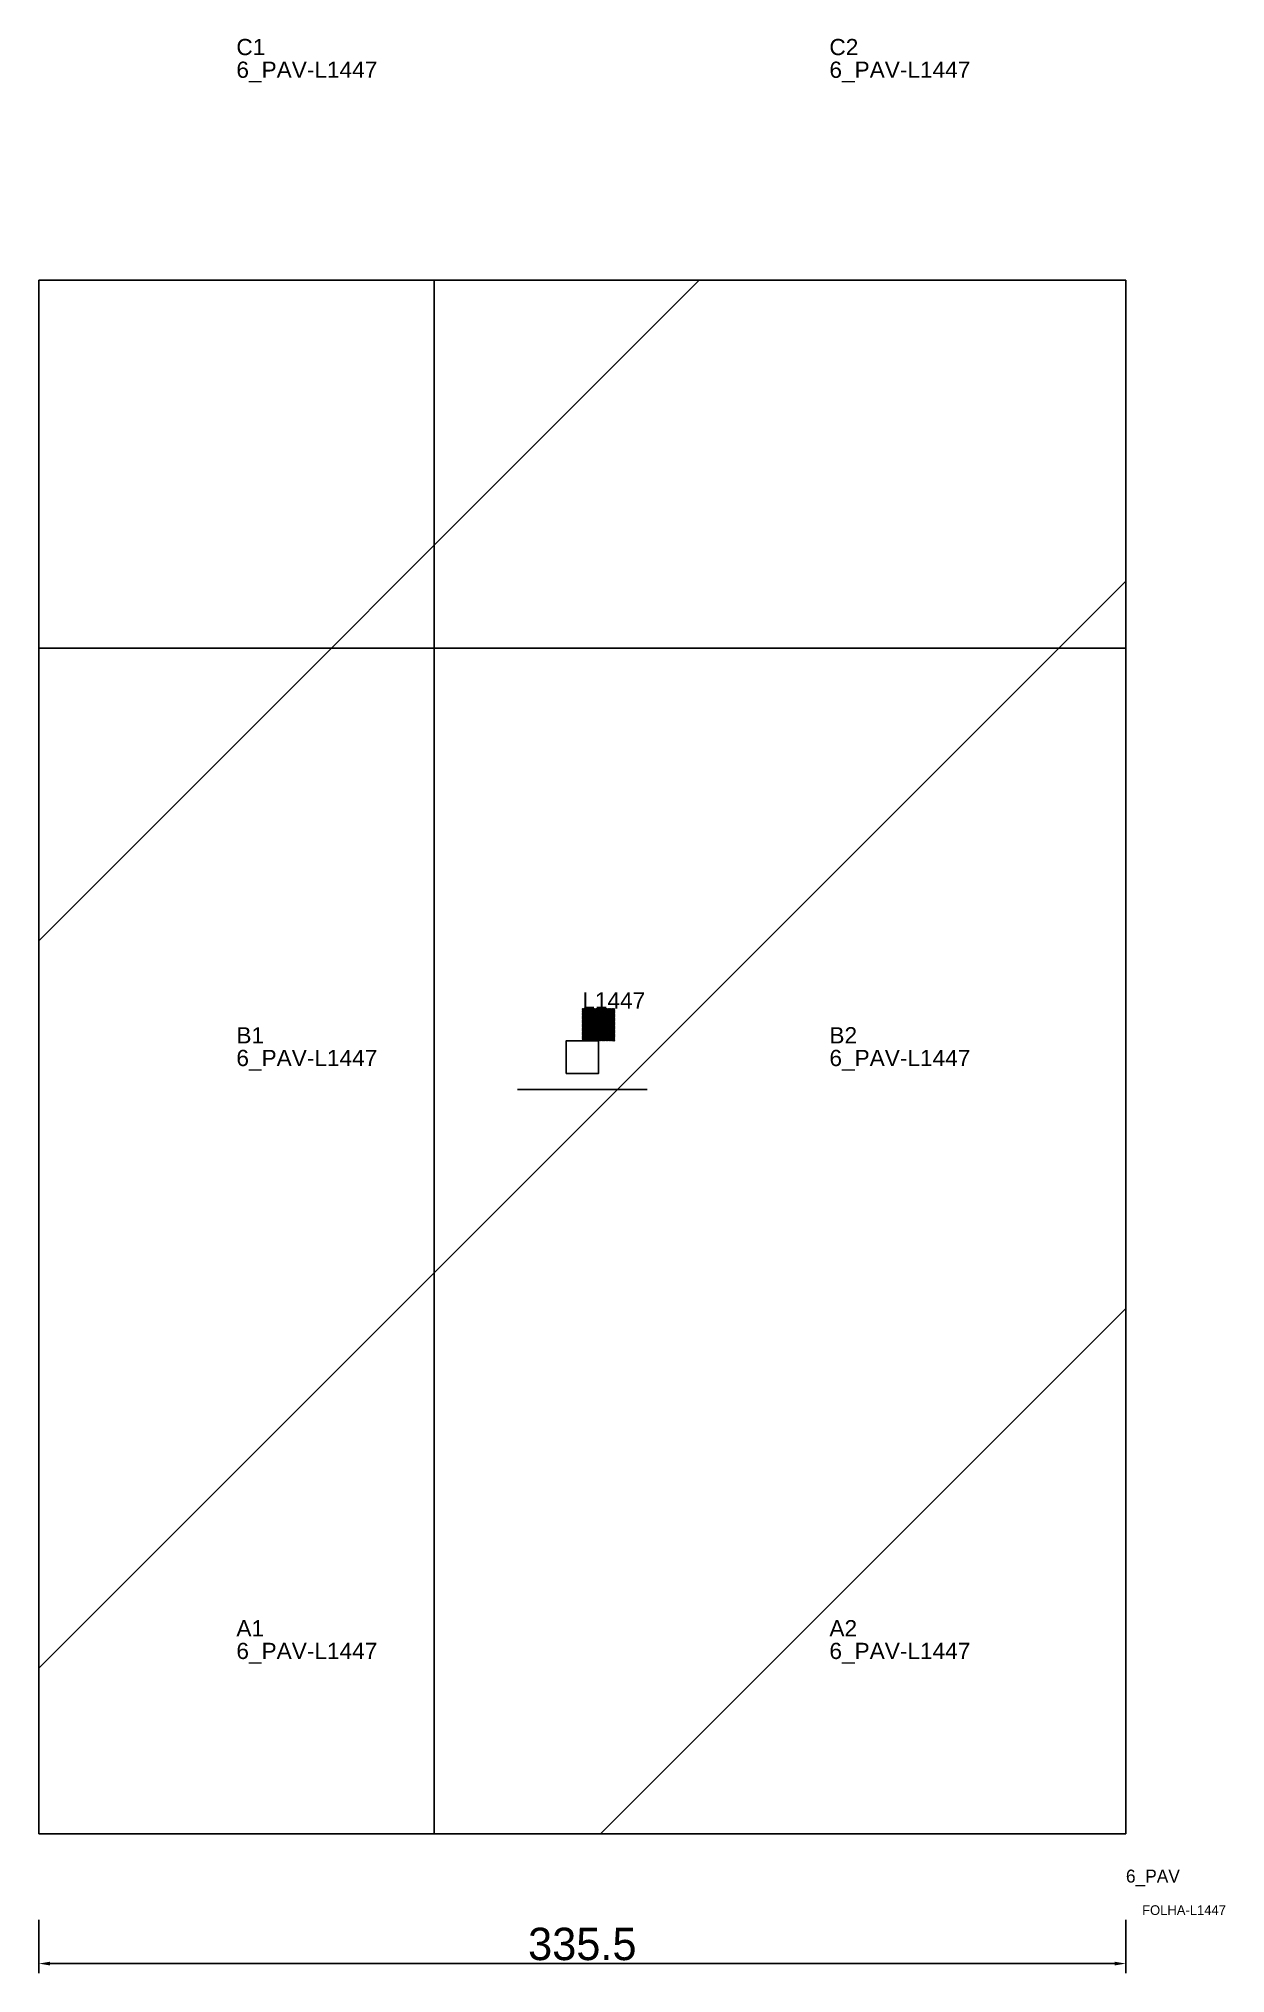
# Model space of a CAD drawing. Header units: metres. Extents: x 222 to 588, y -321 to 276.
import ezdxf

# ---------------------------------------------------------------- set-up
doc = ezdxf.new("R2010")
doc.units = ezdxf.units.M
for name, color, linetype in [('3', 3, 'CONTINUOUS'), ('AUX00', 7, 'CONTINUOUS'), ('COTA', 241, 'CONTINUOUS'), ('FOLHA', 255, 'CONTINUOUS'), ('Hachura', 251, 'CONTINUOUS'), ('NOMENCLATURA', 7, 'CONTINUOUS'), ('Nível', 160, 'CONTINUOUS'), ('Painéis', 200, 'CONTINUOUS'), ('Pilares', 5, 'CONTINUOUS'), ('REAPROVEITAMENTO', 251, 'CONTINUOUS'), ('SARR_2.2x7', 40, 'CONTINUOUS')]:
    doc.layers.add(name, color=color, linetype=linetype)
doc.styles.add('ARIAL', font='Arial.ttf')
doc.styles.add('STR_STANDARD', font='arial.ttf')
doc.dimstyles.new('EZ DXF', dxfattribs={"dimtxt": 10, "dimasz": 3.5, "dimexe": 3, "dimexo": 1.5, "dimgap": 1, "dimtad": 1, "dimdec": 1, "dimdsep": 46, "dimcen": 2.5, "dimazin": 3, "dimtfac": 1, "dimtmove": 0, "dimatfit": 3})

msp = doc.modelspace()

# ---------------------------------------------------------------- hatches: boundary and pattern name
at = {"layer": 'Hachura'}
h = msp.add_hatch(dxfattribs=at)
h.set_pattern_fill('ANSI31', scale=50)
h.paths.add_polyline_path([(557.7, -278), (222.2, -278), (222.2, 73), (222.2, 172), (222.2, 201.5), (557.7, 201.5)])
h = msp.add_hatch(dxfattribs=at)
h.set_pattern_fill('ANSI31', scale=50)
h.paths.add_polyline_path([(557.7, -278), (222.2, -278), (222.2, 73), (222.2, 172), (222.2, 201.5), (557.7, 201.5)])
at = {"layer": 'Reaproveitamento'}
h = msp.add_hatch(dxfattribs=at)
h.set_pattern_fill('SOLID')
h.paths.add_polyline_path([(389.95, -33.25), (399.95, -33.25), (399.95, -23.25), (389.95, -23.25)])
h = msp.add_hatch(dxfattribs=at)
h.set_pattern_fill('SOLID')
h.paths.add_polyline_path([(389.95, -33.25), (399.95, -33.25), (399.95, -23.25), (389.95, -23.25)])

# ---------------------------------------------------------------- linework, layer by layer
at = {"layer": '3'}
for points in [[(344.2, -278), (344.2, 201.5)], [(344.2, -278), (344.2, 201.5)], [(222.2, 88), (557.7, 88)], [(222.2, 88), (557.7, 88)]]:
    msp.add_lwpolyline(points, close=True, dxfattribs=at)
at = {"layer": 'Painéis', "color": 200}
for p, q in [((222.2, 172), (222.2, 201.5)), ((222.2, 201.5), (557.7, 201.5)), ((222.2, 172), (222.2, 201.5)), ((222.2, 201.5), (557.7, 201.5)), ((557.7, 201.5), (557.7, -278)), ((557.7, 201.5), (557.7, -278)), ((222.2, 73), (222.2, 172)), ((222.2, 73), (222.2, 172)), ((222.2, -278), (222.2, 73)), ((222.2, -278), (222.2, 73)), ((557.7, -278), (222.2, -278)), ((557.7, -278), (222.2, -278))]:
    msp.add_line(p, q, dxfattribs=at)
at = {"layer": 'Pilares'}
msp.add_lwpolyline([(384.95, -43.25), (394.95, -43.25), (394.95, -33.25), (384.95, -33.25)], close=True, dxfattribs=at)
msp.add_lwpolyline([(384.95, -43.25), (394.95, -43.25), (394.95, -33.25), (384.95, -33.25)], close=True, dxfattribs=at)
at = {"layer": 'SARR_2.2x7'}
msp.add_line((369.95, -48.25), (409.95, -48.25), dxfattribs=at)
msp.add_line((369.95, -48.25), (409.95, -48.25), dxfattribs=at)

# ---------------------------------------------------------------- texts
at = {"layer": '3', "style": 'STR_STANDARD'}
for s, p in [('C1', (283.2, 271)), ('C1', (283.2, 271)), ('C2', (466.2, 271)), ('C2', (466.2, 271)), ('B1', (283.2, -34)), ('B1', (283.2, -34)), ('B2', (466.2, -34)), ('B2', (466.2, -34)), ('A1', (283.2, -217)), ('A1', (283.2, -217)), ('A2', (466.2, -217)), ('A2', (466.2, -217))]:
    msp.add_text(s, height=5, dxfattribs=at).set_placement(p)
at = {"layer": 'AUX00', "style": 'STR_STANDARD'}
for p in [(283.2, 264), (283.2, 264), (466.2, 264), (466.2, 264), (283.2, -41), (283.2, -41), (466.2, -41), (466.2, -41), (283.2, -224), (283.2, -224), (466.2, -224), (466.2, -224)]:
    msp.add_text('6_PAV-L1447', height=5, dxfattribs=at).set_placement(p)
at = {"layer": 'FOLHA'}
msp.add_text('FOLHA-L1447', height=3, dxfattribs=at).set_placement((562.7, -303))
msp.add_text('FOLHA-L1447', height=3, dxfattribs=at).set_placement((562.7, -303))
at = {"layer": 'NOMENCLATURA', "insert": (389.95, -18.25), "char_height": 5, "attachment_point": 1, "style": 'ARIAL'}
msp.add_mtext('L1447', dxfattribs=at)
msp.add_mtext('L1447', dxfattribs=at)
at = {"layer": 'Nível'}
msp.add_text('6_PAV', height=4, dxfattribs=at).set_placement((557.7, -293))
msp.add_text('6_PAV', height=4, dxfattribs=at).set_placement((557.7, -293))

# ---------------------------------------------------------------- dimensions: what is measured, and where the dimension line sits
at = {"layer": 'COTA'}
msp.add_linear_dim(base=(222.2, -318), p1=(222.2, -303), p2=(557.7, -303), dimstyle='EZ DXF', dxfattribs=at).render()
msp.add_linear_dim(base=(222.2, -318), p1=(222.2, -303), p2=(557.7, -303), dimstyle='EZ DXF', dxfattribs=at).render()

doc.saveas('drawing.dxf')
